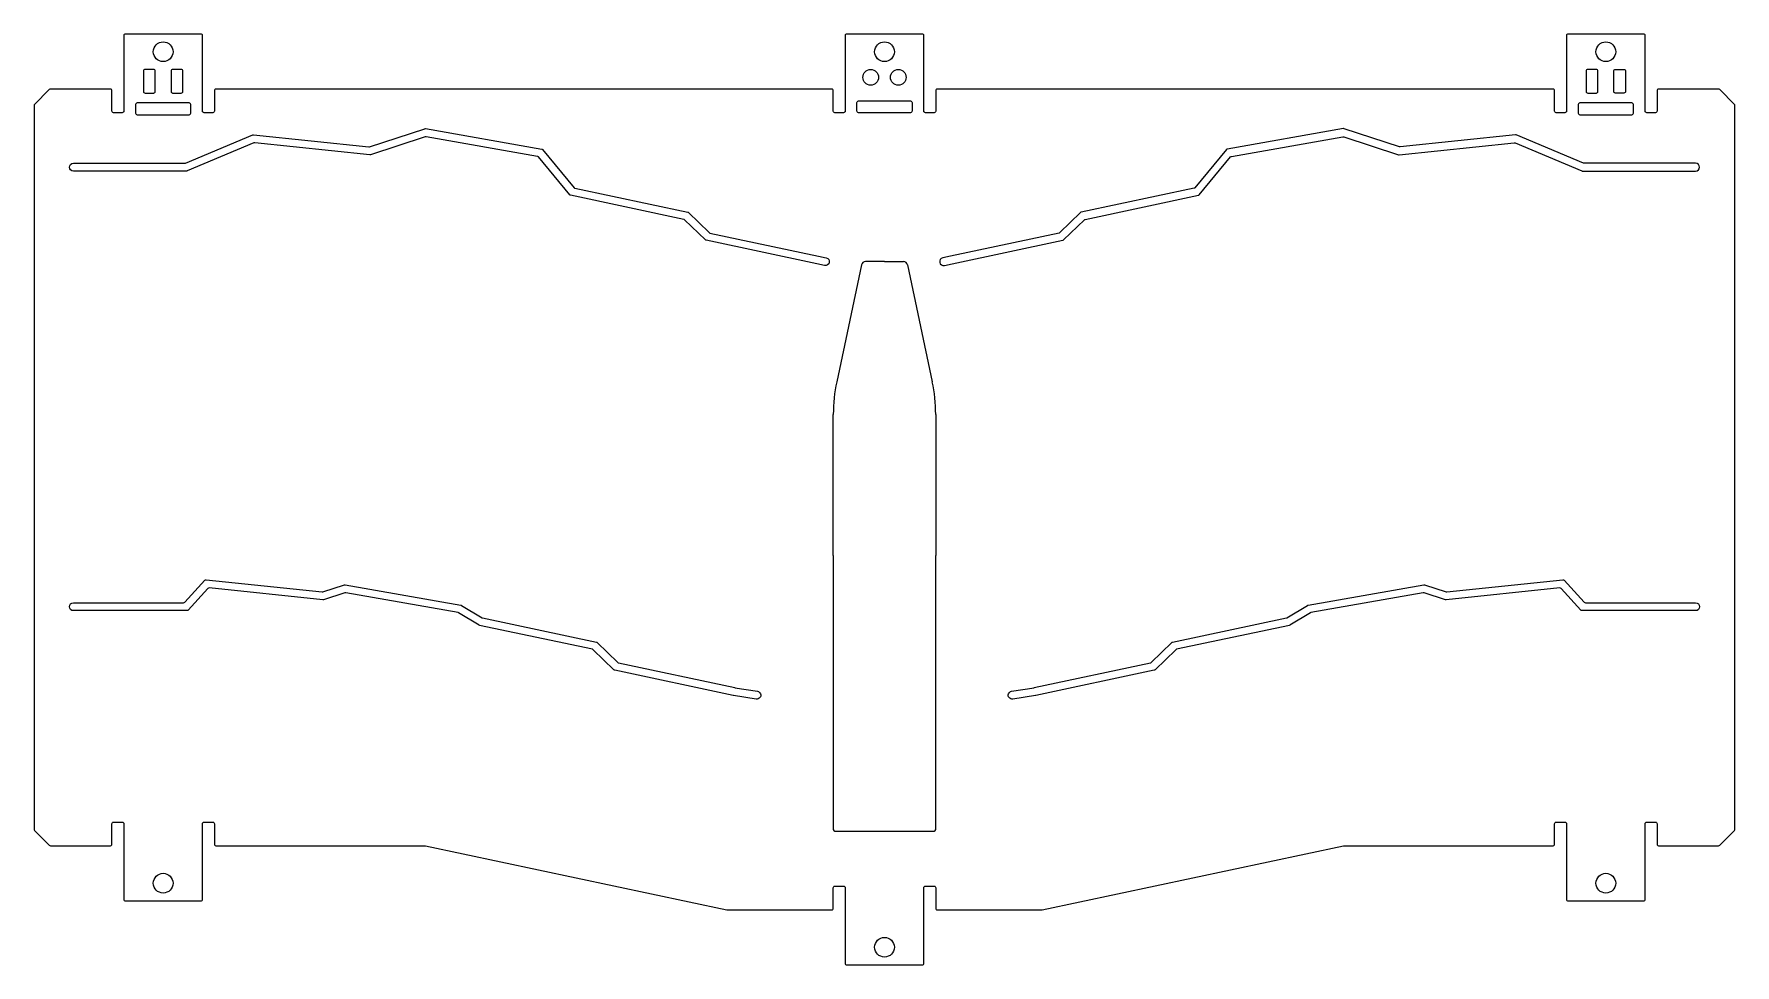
# Model space of a CAD drawing. Header units: millimetres. Extents: x -108 to 108, y -25 to 94.
import ezdxf

# ---------------------------------------------------------------- set-up
doc = ezdxf.new("R2010")
doc.units = ezdxf.units.MM
doc.layers.get('0').update_dxf_attribs({"linetype": 'CONTINUOUS'})

msp = doc.modelspace()

# ---------------------------------------------------------------- linework, layer by layer
for p, q in [((-2.91, 64.38), (-6.06, 49.53)), ((0, 64.77), (-2.42, 64.77)), ((0, 64.77), (2.43, 64.77)), ((2.92, 64.38), (6.06, 49.53)), ((-6.5, 27.48), (-6.5, 45.37)), ((6.5, 45.38), (6.5, 27.48)), ((-6.5, 27.48), (-6.5, -7.32)), ((6.5, -7.32), (6.5, 27.48)), ((-6.3, -7.52), (6.3, -7.52))]:
    msp.add_line(p, q)
for points in [[(-4.8, -24.52), (4.8, -24.52, 0.414214), (5, -24.32), (5, -14.72, -0.414214), (5.2, -14.52), (6.3, -14.52, -0.414214), (6.5, -14.72), (6.5, -17.32, 0.414214), (6.7, -17.52), (19.98, -17.52, 0.052408), (20.02, -17.52), (58.27, -9.39, -0.052408), (58.31, -9.39), (84.9, -9.39, 0.414214), (85.1, -9.19), (85.1, -6.59, -0.414214), (85.3, -6.39), (86.4, -6.39, -0.414214), (86.6, -6.59), (86.6, -16.19, 0.414214), (86.8, -16.39), (96.4, -16.39, 0.414214), (96.6, -16.19), (96.6, -6.59, -0.414214), (96.8, -6.39), (97.9, -6.39, -0.414214), (98.1, -6.59), (98.1, -9.19, 0.414214), (98.3, -9.39), (105.92, -9.39, 0.198912), (106.06, -9.33), (107.94, -7.44, 0.198912), (108, -7.3), (108, 84.59, 0.198912), (107.94, 84.73), (106.06, 86.61, 0.198912), (105.92, 86.67), (98.3, 86.67, 0.414214), (98.1, 86.47), (98.1, 83.87, -0.414214), (97.9, 83.67), (96.8, 83.67, -0.414214), (96.6, 83.87), (96.6, 93.47, 0.414214), (96.4, 93.67), (86.8, 93.67, 0.414214), (86.6, 93.47), (86.6, 83.87, -0.414214), (86.4, 83.67), (85.3, 83.67, -0.414214), (85.1, 83.87), (85.1, 86.47, 0.414214), (84.9, 86.67), (6.7, 86.67, 0.414214), (6.5, 86.47), (6.5, 83.87, -0.414214), (6.3, 83.67), (5.2, 83.67, -0.414214), (5, 83.87), (5, 93.47, 0.414214), (4.8, 93.67), (-4.8, 93.67, 0.414214), (-5, 93.47), (-5, 83.87, -0.414214), (-5.2, 83.67), (-6.3, 83.67, -0.414214), (-6.5, 83.87), (-6.5, 86.47, 0.414214), (-6.7, 86.67), (-84.9, 86.67, 0.414214), (-85.1, 86.47), (-85.1, 83.87, -0.414214), (-85.3, 83.67), (-86.4, 83.67, -0.414214), (-86.6, 83.87), (-86.6, 93.47, 0.414214), (-86.8, 93.67), (-96.4, 93.67, 0.414214), (-96.6, 93.47), (-96.6, 83.87, -0.414214), (-96.8, 83.67), (-97.9, 83.67, -0.414214), (-98.1, 83.87), (-98.1, 86.47, 0.414214), (-98.3, 86.67), (-105.92, 86.67, 0.198912), (-106.06, 86.61), (-107.94, 84.73, 0.198912), (-108, 84.59), (-108, -7.3, 0.198912), (-107.94, -7.44), (-106.06, -9.33, 0.198912), (-105.92, -9.39), (-98.3, -9.39, 0.414214), (-98.1, -9.19), (-98.1, -6.59, -0.414214), (-97.9, -6.39), (-96.8, -6.39, -0.414214), (-96.6, -6.59), (-96.6, -16.19, 0.414214), (-96.4, -16.39), (-86.8, -16.39, 0.414214), (-86.6, -16.19), (-86.6, -6.59, -0.414214), (-86.4, -6.39), (-85.3, -6.39, -0.414214), (-85.1, -6.59), (-85.1, -9.19, 0.414214), (-84.9, -9.39), (-58.31, -9.39, -0.052408), (-58.27, -9.39), (-20.02, -17.52, 0.052408), (-19.98, -17.52), (-6.7, -17.52, 0.414214), (-6.5, -17.32), (-6.5, -14.72, -0.414214), (-6.3, -14.52), (-5.2, -14.52, -0.414214), (-5, -14.72), (-5, -24.32, 0.414214)], [(-92.8, 86.17, 0.414214), (-92.6, 86.37), (-92.6, 88.97, 0.414214), (-92.8, 89.17), (-93.9, 89.17, 0.414214), (-94.1, 88.97), (-94.1, 86.37, 0.414214), (-93.9, 86.17)], [(-89.3, 89.17), (-90.4, 89.17, 0.414214), (-90.6, 88.97), (-90.6, 86.37, 0.414214), (-90.4, 86.17), (-89.3, 86.17, 0.414214), (-89.1, 86.37), (-89.1, 88.97, 0.414214)], [(90.4, 86.17, 0.414214), (90.6, 86.37), (90.6, 88.97, 0.414214), (90.4, 89.17), (89.3, 89.17, 0.414214), (89.1, 88.97), (89.1, 86.37, 0.414214), (89.3, 86.17)], [(94.1, 88.97), (94.1, 86.37, -0.414214), (93.9, 86.17), (92.8, 86.17, -0.414214), (92.6, 86.37), (92.6, 88.97, -0.414214), (92.8, 89.17), (93.9, 89.17, -0.414214)], [(-88.3, 83.42, 0.414214), (-88.1, 83.62), (-88.1, 84.72, 0.414214), (-88.3, 84.92), (-94.9, 84.92, 0.414214), (-95.1, 84.72), (-95.1, 83.62, 0.414214), (-94.9, 83.42)], [(-3.3, 85.17), (3.3, 85.17, -0.414214), (3.5, 84.97), (3.5, 83.87, -0.414214), (3.3, 83.67), (-3.3, 83.67, -0.414214), (-3.5, 83.87), (-3.5, 84.97, -0.414214)], [(88.1, 83.62, 0.414214), (88.3, 83.42), (94.9, 83.42, 0.414214), (95.1, 83.62), (95.1, 84.72, 0.414214), (94.9, 84.92), (88.3, 84.92, 0.414214), (88.1, 84.72)], [(-65.4, 79.34), (-58.38, 81.65, -0.123807), (-58.29, 81.66), (-43.53, 79.06, -0.178406), (-43.41, 78.99), (-39.42, 74.16, 0.169415), (-39.31, 74.09), (-24.99, 71.05, -0.140565), (-24.89, 71), (-22.26, 68.45, 0.140565), (-22.16, 68.4), (-8.37, 65.47), (-7.39, 65.26, -1), (-7.6, 64.29), (-8.58, 64.49), (-22.65, 67.48, -0.140565), (-22.75, 67.54), (-25.38, 70.08, 0.140565), (-25.48, 70.13), (-39.86, 73.19, -0.169415), (-39.97, 73.26), (-43.95, 78.07, 0.178406), (-44.07, 78.14), (-58.21, 80.63, 0.123807), (-58.31, 80.62), (-65.29, 78.32, -0.106122), (-65.37, 78.32), (-79.98, 79.85, 0.126181), (-80.08, 79.84), (-88.56, 76.28, -0.099666), (-88.64, 76.26), (-103, 76.26, -1), (-103, 77.26), (-88.84, 77.26, 0.099666), (-88.76, 77.28), (-80.23, 80.86, -0.126181), (-80.13, 80.87), (-65.48, 79.33, 0.106122)], [(25.48, 70.13), (39.86, 73.19, 0.169415), (39.97, 73.26), (43.95, 78.07, -0.178406), (44.07, 78.14), (58.21, 80.63, -0.123807), (58.31, 80.62), (65.29, 78.32, 0.106122), (65.37, 78.32), (79.98, 79.85, -0.126181), (80.08, 79.84), (88.56, 76.28, 0.099666), (88.64, 76.26), (103, 76.26, 1), (103, 77.26), (88.84, 77.26, -0.099666), (88.76, 77.28), (80.23, 80.86, 0.126181), (80.13, 80.87), (65.48, 79.33, -0.106122), (65.4, 79.34), (58.38, 81.65, 0.123807), (58.29, 81.66), (43.53, 79.06, 0.178406), (43.41, 78.99), (39.42, 74.16, -0.169415), (39.31, 74.09), (24.99, 71.05, 0.140565), (24.89, 71), (22.26, 68.45, -0.140565), (22.16, 68.4), (8.37, 65.47), (7.39, 65.26, 1), (7.6, 64.29), (8.58, 64.49), (22.65, 67.48, 0.140565), (22.75, 67.54), (25.38, 70.08, -0.140565)], [(-37.08, 15.55), (-51.41, 18.59, -0.082713), (-51.47, 18.62), (-54.08, 20.18, 0.091506), (-54.15, 20.21), (-68.42, 22.72, 0.122966), (-68.52, 22.72), (-71.23, 21.84, -0.105285), (-71.31, 21.83), (-85.74, 23.34, 0.238599), (-85.91, 23.28), (-88.42, 20.53, -0.211094), (-88.57, 20.46), (-103, 20.46, -1), (-103, 21.46), (-89.01, 21.46, 0.211094), (-88.86, 21.53), (-86.31, 24.33, -0.238599), (-86.14, 24.39), (-71.42, 22.84, 0.105285), (-71.34, 22.85), (-68.59, 23.75, -0.122966), (-68.5, 23.75), (-53.79, 21.16, -0.091506), (-53.73, 21.13), (-51.1, 19.56, 0.082713), (-51.04, 19.54), (-36.59, 16.47, -0.140565), (-36.49, 16.42), (-33.86, 13.87, 0.140565), (-33.77, 13.82), (-19.01, 10.69, 0.013091), (-19, 10.68), (-16.14, 10.23, -1), (-16.29, 9.24), (-19.19, 9.7, -0.013091), (-19.2, 9.7), (-34.25, 12.9, -0.140565), (-34.35, 12.96), (-36.98, 15.5, 0.140565)], [(36.59, 16.47), (51.04, 19.54, 0.082713), (51.1, 19.56), (53.73, 21.13, -0.091506), (53.79, 21.16), (68.5, 23.75, -0.122966), (68.59, 23.75), (71.34, 22.85, 0.105285), (71.42, 22.84), (86.14, 24.39, -0.238599), (86.31, 24.33), (88.86, 21.53, 0.211094), (89.01, 21.46), (103, 21.46, -1), (103, 20.46), (88.57, 20.46, -0.211094), (88.42, 20.53), (85.91, 23.28, 0.238599), (85.74, 23.34), (71.31, 21.83, -0.105285), (71.23, 21.84), (68.52, 22.72, 0.122966), (68.42, 22.72), (54.15, 20.21, 0.091506), (54.08, 20.18), (51.47, 18.62, -0.082713), (51.41, 18.59), (37.08, 15.55, 0.140565), (36.98, 15.5), (34.35, 12.96, -0.140565), (34.25, 12.9), (19.2, 9.7, -0.013091), (19.19, 9.7), (16.29, 9.24, -1), (16.14, 10.23), (19, 10.68, 0.013091), (19.01, 10.69), (33.77, 13.82, 0.140565), (33.86, 13.87), (36.49, 16.42, -0.140565)]]:
    msp.add_lwpolyline(points, format="xyb", close=True)
for centre, radius in [((-91.6, 91.42), 1.25), ((0, 91.42), 1.25), ((91.6, 91.42), 1.25), ((-1.75, 88.17), 1), ((1.75, 88.17), 1), ((-91.6, -14.14), 1.25), ((91.6, -14.14), 1.25), ((0, -22.27), 1.25)]:
    msp.add_circle(centre, radius)
for centre, radius, start, end in [((-2.42, 64.27), 0.5, 90, 168), ((2.43, 64.27), 0.5, 11.9732, 90), ((13.5, 45.37), 20, 168, 180), ((-13.5, 45.38), 20, 0, 11.9732), ((-6.3, -7.32), 0.2, 180, 270), ((6.3, -7.32), 0.2, 270, 360)]:
    msp.add_arc(centre, radius, start, end)

doc.saveas('drawing.dxf')
